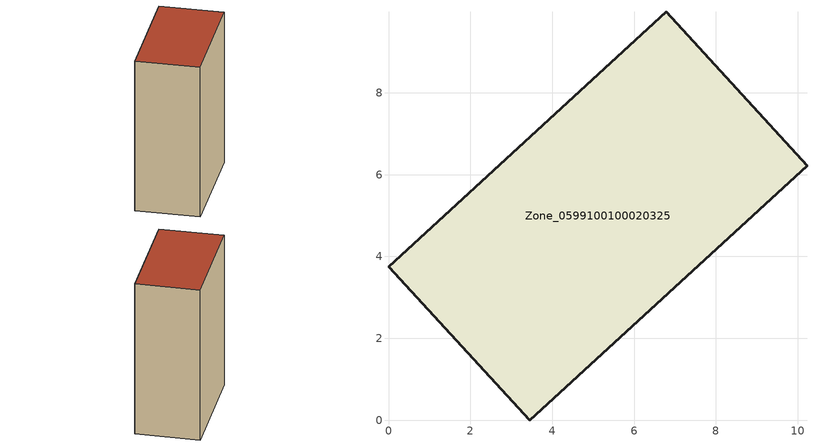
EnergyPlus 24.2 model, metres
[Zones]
Zone_0599100100020325
 floor ground (C_G): 6.79,9.98 10.23,6.22 3.45,0 0,3.75 z3.22
 wall outside (C_F): 3.45,0 10.23,6.22 6.79,9.98 0,3.75 3.45,0 z3.22:16.15
 roof outside (C_R): 10.23,6.22 6.79,9.98 0,3.75 3.45,0 z16.15
[BUILDING]
Pand.0599100100020325: North Axis=0; Terrain=City; Loads Convergence Tolerance Value=0.04; Temperature Convergence Tolerance Value=0.4; Solar Distribution=FullExterior; Maximum Number of Warmup Days=25; Minimum Number of Warmup Days=1
[Site:Location]
Rotterdam.The.Hague.AP_ZH_NLD Design_Conditions: Latitude=51.96; Longitude=4.45; Time Zone=1; Elevation=-4.5
[SITE:GROUNDTEMPERATURE:BUILDINGSURFACE]
18, 18, 18, 18, 18, 18, 18, 18, 18, 18, 18, 18
[MATERIAL] Thermal Absorptance=0.9; Solar Absorptance=0.7; Visible Absorptance=0.7
Name | Roughness | Thickness | Conductivity | Density | Specific Heat
G.TI.2015-2018 | MediumSmooth | 0.15 | 0.0428571 | 540 | 1210
F.TI.2015-2018 | Rough | 0.3 | 0.0666667 | 1920 | 840
R.TI.2015-2018 | MediumRough | 0.2 | 0.0333333 | 1500 | 1000
[CONSTRUCTION]
C_G: G.TI.2015-2018
C_F: F.TI.2015-2018
C_R: R.TI.2015-2018
[ZONE]
Zone_0599100100020325: Type=1; Multiplier=1; Ceiling Height=Autocalculate; Volume=Autocalculate; Floor Area=autocalculate; Part of Total Floor Area=Yes
[ZONEINFILTRATION:DESIGNFLOWRATE]
Infil_Zone_0599100100020325: Zone or ZoneList or Space or SpaceList=Zone_0599100100020325; Schedule=AlwaysOn; Design Flow Rate Calculation Method=Flow/Area; Flow Rate per Floor Area=0.0015; Constant Term Coefficient=1; Temperature Term Coefficient=0; Velocity Term Coefficient=0; Velocity Squared Term Coefficient=0
[HVACTEMPLATE:ZONE:IDEALLOADSAIRSYSTEM]
Zone_0599100100020325: Maximum Heating Supply Air Temperature=50; Minimum Cooling Supply Air Temperature=13; Maximum Heating Supply Air Humidity Ratio=0.0156; Minimum Cooling Supply Air Humidity Ratio=0.0077; Heating Limit=NoLimit; Cooling Limit=NoLimit; Dehumidification Control Type=ConstantSensibleHeatRatio; Cooling Sensible Heat Ratio=0.7; Dehumidification Setpoint=60; Humidification Control Type=None; Humidification Setpoint=30; Outdoor Air Method=None; Outdoor Air Flow Rate per Person=0.00944; Outdoor Air Flow Rate per Zone Floor Area=0; Outdoor Air Flow Rate per Zone=0; Demand Controlled Ventilation Type=None; Outdoor Air Economizer Type=NoEconomizer; Heat Recovery Type=None; Sensible Heat Recovery Effectiveness=0.7; Latent Heat Recovery Effectiveness=0.65
[ZONECONTROL:THERMOSTAT]
ThermostatControl_Zone_0599100100020325: Zone or ZoneList=Zone_0599100100020325; Control Type Schedule=DualSetpointControlType; Control 1=Thermostat_Zone_0599100100020325; Temperature Difference Between Cutout And Setpoint=0
[THERMOSTATSETPOINT:DUALSETPOINT]
Thermostat_Zone_0599100100020325: Heating Setpoint Temperature Schedule=HeatingSetpoint_Zone_0599100100020325; Cooling Setpoint Temperature Schedule=CoolingSetpoint_Zone_0599100100020325
[SCHEDULE:COMPACT]
HeatingSetpoint_Zone_0599100100020325: Through: 12/31, For: AllDays, Until: 24:00, 21
CoolingSetpoint_Zone_0599100100020325: Through: 12/31, For: AllDays, Until: 24:00, 24
DualSetpointControlType: Through: 12/31, For: AllDays, Until: 24:00, 4
AlwaysOn: Through: 12/31, For: AllDays, Until: 24:00, 1
